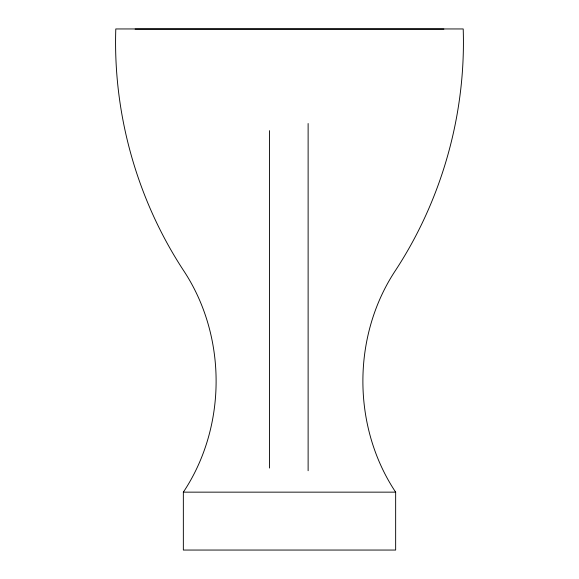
<?xml version="1.0" encoding="UTF-8"?>
<svg xmlns="http://www.w3.org/2000/svg" width="579" height="579" viewBox="0 0 579 579"><rect width="100%" height="100%" fill="white"/><g stroke="black" fill="none" stroke-linecap="round" stroke-linejoin="round"><path stroke-width="0.87" d="M183.348 492.15C227.033 426.557 227.033 335.798 183.348 270.198C136.883 199.169 112.977 113.788 115.8 28.95L463.2 28.95C466.023 113.788 442.117 199.169 395.652 270.198C351.967 335.798 351.967 426.557 395.652 492.15L395.652 550.05L183.348 550.05L183.348 492.15L395.652 492.15M135.102 29.088L443.898 29.088M308.122 123.515L308.122 470.72M269.524 130.659L269.524 468.042"/></g></svg>
